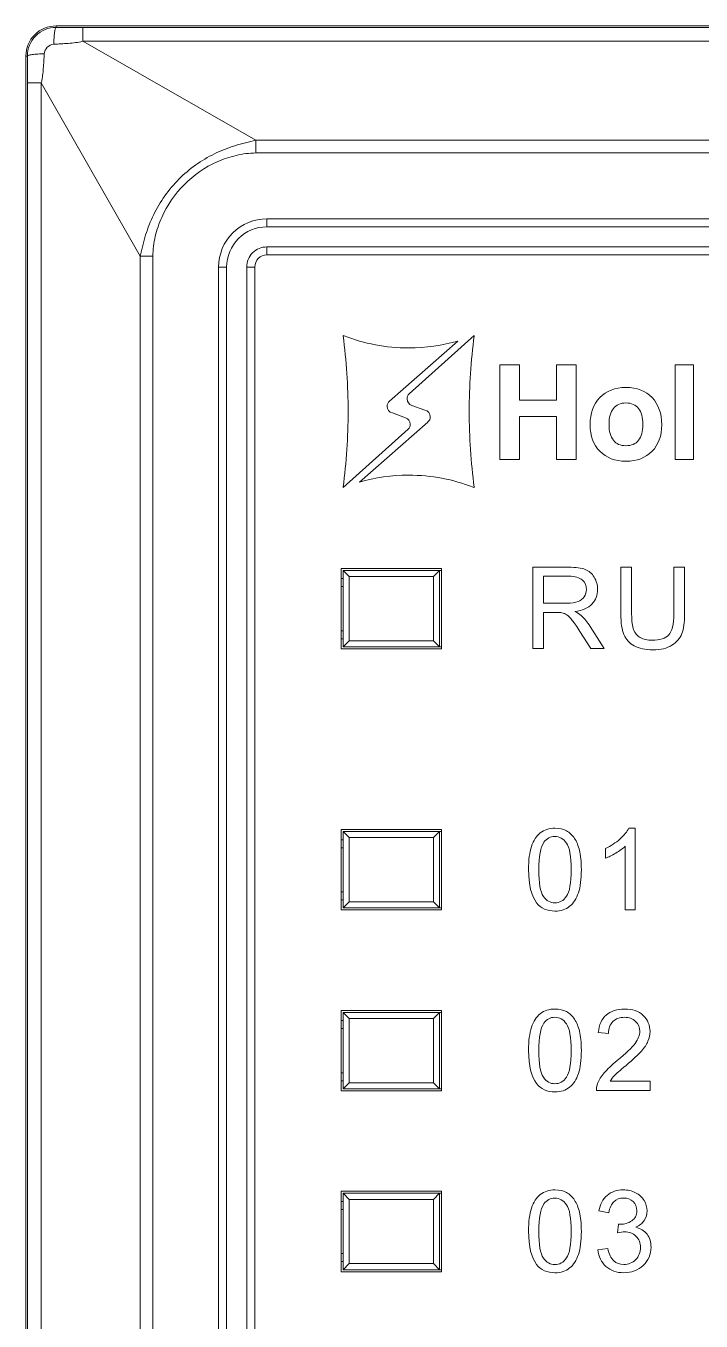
# Model space of a CAD drawing. Header units: millimetres. Extents: x 33157 to 59611, y -29750 to 1750.
# Drawn here: x 53865.92 to 53882.73, y -1099.34 to -1067.11 of the extents above; entities that cross this region are included whole.
import ezdxf

# ---------------------------------------------------------------- set-up
doc = ezdxf.new("R2010")
doc.units = ezdxf.units.MM
doc.layers.add('layer 1', color=7, linetype='Continuous', lineweight=18)

msp = doc.modelspace()

# ---------------------------------------------------------------- linework, layer by layer
at = {"layer": 'layer 1', "lineweight": 9}
for p, q in [((53866.666, -1067.107), (53866.666, -1067.144)), ((53867.33, -1067.145), (53867.33, -1067.487)), ((53865.916, -1067.857), (53865.916, -1166.357)), ((53865.954, -1068.521), (53865.954, -1068.521)), ((53865.954, -1068.521), (53865.954, -1165.693)), ((53866.295, -1068.521), (53866.295, -1068.521)), ((53866.295, -1068.521), (53866.295, -1165.693)), ((53871.646, -1069.953), (53871.646, -1070.269)), ((53871.916, -1071.907), (53871.916, -1072.107)), ((53868.762, -1072.838), (53868.762, -1161.376)), ((53869.078, -1072.838), (53869.078, -1161.376)), ((53871.916, -1072.607), (53871.916, -1072.807)), ((53870.716, -1073.107), (53870.716, -1073.107)), ((53870.716, -1073.107), (53870.716, -1161.107)), ((53870.916, -1073.107), (53870.916, -1073.107)), ((53870.916, -1073.107), (53870.916, -1161.107)), ((53871.416, -1073.107), (53871.416, -1161.107)), ((53871.616, -1073.107), (53871.616, -1161.107)), ((53873.766, -1080.607), (53873.766, -1082.607)), ((53873.816, -1080.657), (53873.816, -1082.557)), ((53876.216, -1080.657), (53876.216, -1082.557)), ((53876.266, -1080.607), (53876.266, -1082.607)), ((53873.966, -1080.807), (53873.966, -1082.407)), ((53876.066, -1080.807), (53876.066, -1082.407)), ((53873.766, -1087.107), (53873.766, -1089.107)), ((53873.816, -1087.157), (53873.816, -1089.057)), ((53873.966, -1087.307), (53873.966, -1088.907)), ((53876.066, -1087.307), (53876.066, -1088.907)), ((53876.216, -1087.157), (53876.216, -1089.057)), ((53876.266, -1087.107), (53876.266, -1089.107)), ((53873.766, -1091.607), (53873.766, -1093.607)), ((53876.266, -1091.607), (53876.266, -1093.607)), ((53873.816, -1091.657), (53873.816, -1093.557)), ((53873.966, -1091.807), (53873.966, -1093.407)), ((53876.066, -1091.807), (53876.066, -1093.407)), ((53876.216, -1091.657), (53876.216, -1093.557)), ((53873.766, -1096.107), (53873.766, -1098.107)), ((53876.266, -1096.107), (53876.266, -1098.107)), ((53873.816, -1096.157), (53873.816, -1098.057)), ((53873.966, -1096.307), (53873.966, -1097.907)), ((53876.066, -1096.307), (53876.066, -1097.907)), ((53876.216, -1096.157), (53876.216, -1098.057))]:
    msp.add_line(p, q, dxfattribs=at)
for points, knots in [([(53866.666, -1067.107), (53866.467, -1067.107), (53866.276, -1067.186), (53866.136, -1067.327), (53865.995, -1067.467), (53865.916, -1067.658), (53865.916, -1067.857)], [0, 0, 0, 0, 169822.019412, 169822.019412, 169822.019412, 339644.038825, 339644.038825, 339644.038825, 339644.038825]), ([(53866.666, -1067.144), (53866.477, -1067.144), (53866.295, -1067.219), (53866.162, -1067.353), (53866.028, -1067.487), (53865.953, -1067.668), (53865.953, -1067.857)], [0, 0, 0, 0, 169822.17204, 169822.17204, 169822.17204, 339644.344079, 339644.344079, 339644.344079, 339644.344079]), ([(53866.666, -1067.144), (53866.661, -1067.145), (53866.659, -1067.149), (53866.656, -1067.153), (53866.652, -1067.161), (53866.649, -1067.169), (53866.647, -1067.177), (53866.643, -1067.189), (53866.64, -1067.202), (53866.638, -1067.215), (53866.634, -1067.232), (53866.632, -1067.249), (53866.63, -1067.266), (53866.624, -1067.311), (53866.62, -1067.356), (53866.617, -1067.401), (53866.614, -1067.455), (53866.611, -1067.51), (53866.61, -1067.565)], [0, 0, 0, 0, 144175.70031, 144175.70031, 144175.70031, 288351.40062, 288351.40062, 288351.40062, 432527.10093, 432527.10093, 432527.10093, 576702.80124, 576702.80124, 576702.80124, 720878.50155, 720878.50155, 720878.50155, 865054.20186, 865054.20186, 865054.20186, 865054.20186]), ([(53866.373, -1067.802), (53866.376, -1067.742), (53866.404, -1067.683), (53866.448, -1067.639), (53866.491, -1067.596), (53866.551, -1067.568), (53866.61, -1067.565)], [0, 0, 0, 0, 169824.007626, 169824.007626, 169824.007626, 339648.015251, 339648.015251, 339648.015251, 339648.015251]), ([(53866.61, -1067.565), (53866.671, -1067.561), (53866.731, -1067.558), (53866.791, -1067.554), (53866.851, -1067.551), (53866.912, -1067.547), (53866.972, -1067.542), (53867.032, -1067.537), (53867.092, -1067.531), (53867.153, -1067.524), (53867.213, -1067.517), (53867.274, -1067.508), (53867.33, -1067.487)], [0, 0, 0, 0, 150588.750588, 150588.750588, 150588.750588, 301177.501175, 301177.501175, 301177.501175, 451766.251763, 451766.251763, 451766.251763, 602355.00235, 602355.00235, 602355.00235, 602355.00235]), ([(53865.953, -1067.857), (53865.953, -1067.853), (53865.958, -1067.85), (53865.962, -1067.847), (53865.97, -1067.843), (53865.978, -1067.84), (53865.986, -1067.838), (53865.998, -1067.834), (53866.011, -1067.831), (53866.024, -1067.829), (53866.041, -1067.826), (53866.058, -1067.823), (53866.075, -1067.821), (53866.12, -1067.815), (53866.165, -1067.811), (53866.21, -1067.808), (53866.264, -1067.805), (53866.319, -1067.803), (53866.373, -1067.802)], [0, 0, 0, 0, 144174.928017, 144174.928017, 144174.928017, 288349.856033, 288349.856033, 288349.856033, 432524.78405, 432524.78405, 432524.78405, 576699.712067, 576699.712067, 576699.712067, 720874.640084, 720874.640084, 720874.640084, 865049.5681, 865049.5681, 865049.5681, 865049.5681]), ([(53866.295, -1068.521), (53866.307, -1068.493), (53866.313, -1068.464), (53866.319, -1068.434), (53866.325, -1068.404), (53866.329, -1068.374), (53866.333, -1068.344), (53866.34, -1068.284), (53866.346, -1068.224), (53866.35, -1068.163), (53866.355, -1068.103), (53866.359, -1068.043), (53866.363, -1067.982), (53866.367, -1067.922), (53866.37, -1067.862), (53866.373, -1067.802)], [0, 0, 0, 0, 146633.44503, 146633.44503, 146633.44503, 293266.89006, 293266.89006, 293266.89006, 439900.335091, 439900.335091, 439900.335091, 586533.780121, 586533.780121, 586533.780121, 733167.225151, 733167.225151, 733167.225151, 733167.225151]), ([(53871.646, -1069.953), (53871.558, -1069.975), (53871.47, -1069.994), (53871.382, -1070.016), (53871.293, -1070.038), (53871.206, -1070.062), (53871.119, -1070.089), (53870.946, -1070.144), (53870.776, -1070.21), (53870.613, -1070.29), (53870.449, -1070.37), (53870.292, -1070.462), (53870.144, -1070.568), (53869.996, -1070.673), (53869.857, -1070.791), (53869.728, -1070.919), (53869.6, -1071.048), (53869.482, -1071.187), (53869.377, -1071.335), (53869.271, -1071.484), (53869.178, -1071.641), (53869.099, -1071.804), (53869.019, -1071.967), (53868.953, -1072.137), (53868.898, -1072.31), (53868.871, -1072.397), (53868.847, -1072.485), (53868.825, -1072.573), (53868.803, -1072.661), (53868.784, -1072.75), (53868.762, -1072.838)], [0, 0, 0, 0, 139057.805276, 139057.805276, 139057.805276, 278115.610551, 278115.610551, 278115.610551, 417173.415827, 417173.415827, 417173.415827, 556231.221102, 556231.221102, 556231.221102, 695289.026378, 695289.026378, 695289.026378, 834346.831654, 834346.831654, 834346.831654, 973404.636929, 973404.636929, 973404.636929, 1112462.442205, 1112462.442205, 1112462.442205, 1251520.24748, 1251520.24748, 1251520.24748, 1390578.052756, 1390578.052756, 1390578.052756, 1390578.052756]), ([(53871.646, -1070.269), (53871.48, -1070.269), (53871.314, -1070.292), (53871.152, -1070.33), (53870.99, -1070.368), (53870.832, -1070.421), (53870.68, -1070.489), (53870.377, -1070.625), (53870.098, -1070.818), (53869.862, -1071.054), (53869.626, -1071.289), (53869.434, -1071.568), (53869.298, -1071.871), (53869.23, -1072.023), (53869.176, -1072.181), (53869.138, -1072.343), (53869.1, -1072.505), (53869.078, -1072.672), (53869.078, -1072.838)], [0, 0, 0, 0, 144188.429438, 144188.429438, 144188.429438, 288376.858877, 288376.858877, 288376.858877, 432565.288315, 432565.288315, 432565.288315, 576753.717754, 576753.717754, 576753.717754, 720942.147192, 720942.147192, 720942.147192, 865130.576631, 865130.576631, 865130.576631, 865130.576631]), ([(53871.916, -1071.907), (53871.598, -1071.907), (53871.292, -1072.034), (53871.067, -1072.259), (53870.842, -1072.484), (53870.716, -1072.789), (53870.716, -1073.107)], [0, 0, 0, 0, 169844.960381, 169844.960381, 169844.960381, 339689.920762, 339689.920762, 339689.920762, 339689.920762]), ([(53871.916, -1072.107), (53871.651, -1072.107), (53871.396, -1072.213), (53871.209, -1072.4), (53871.021, -1072.588), (53870.916, -1072.842), (53870.916, -1073.107)], [0, 0, 0, 0, 169845.790074, 169845.790074, 169845.790074, 339691.580148, 339691.580148, 339691.580148, 339691.580148]), ([(53871.916, -1072.607), (53871.783, -1072.607), (53871.656, -1072.66), (53871.562, -1072.754), (53871.469, -1072.847), (53871.416, -1072.975), (53871.416, -1073.107)], [0, 0, 0, 0, 169847.864782, 169847.864782, 169847.864782, 339695.729565, 339695.729565, 339695.729565, 339695.729565]), ([(53871.916, -1072.807), (53871.836, -1072.807), (53871.76, -1072.839), (53871.704, -1072.895), (53871.648, -1072.951), (53871.616, -1073.028), (53871.616, -1073.107)], [0, 0, 0, 0, 169848.694628, 169848.694628, 169848.694628, 339697.389256, 339697.389256, 339697.389256, 339697.389256])]:
    msp.add_open_spline(points, degree=3, knots=knots, dxfattribs=at)
for points in [[(53899.866, -1067.107), (53899.866, -1067.107), (53866.666, -1067.107), (53866.666, -1067.107)], [(53866.666, -1067.144), (53866.887, -1067.145), (53867.109, -1067.145), (53867.33, -1067.145)], [(53867.33, -1067.145), (53867.33, -1067.145), (53899.202, -1067.145), (53899.202, -1067.145)], [(53867.33, -1067.487), (53867.33, -1067.487), (53899.202, -1067.487), (53899.202, -1067.487)], [(53867.33, -1067.487), (53867.33, -1067.487), (53871.646, -1069.953), (53871.646, -1069.953)], [(53865.953, -1067.857), (53865.953, -1067.857), (53865.916, -1067.857), (53865.916, -1067.857)], [(53865.954, -1068.521), (53865.954, -1068.3), (53865.953, -1068.079), (53865.953, -1067.857)], [(53865.954, -1068.521), (53865.954, -1068.521), (53866.295, -1068.521), (53866.295, -1068.521)], [(53866.295, -1068.521), (53866.295, -1068.521), (53868.762, -1072.838), (53868.762, -1072.838)], [(53894.885, -1069.953), (53894.885, -1069.953), (53871.646, -1069.953), (53871.646, -1069.953)], [(53894.885, -1070.269), (53894.885, -1070.269), (53871.646, -1070.269), (53871.646, -1070.269)], [(53871.916, -1071.907), (53871.916, -1071.907), (53894.616, -1071.907), (53894.616, -1071.907)], [(53871.916, -1072.107), (53871.916, -1072.107), (53894.616, -1072.107), (53894.616, -1072.107)], [(53869.078, -1072.838), (53869.078, -1072.838), (53868.762, -1072.838), (53868.762, -1072.838)], [(53894.616, -1072.607), (53894.616, -1072.607), (53871.916, -1072.607), (53871.916, -1072.607)], [(53894.616, -1072.807), (53894.616, -1072.807), (53871.916, -1072.807), (53871.916, -1072.807)], [(53870.716, -1073.107), (53870.716, -1073.107), (53870.916, -1073.107), (53870.916, -1073.107)], [(53871.616, -1073.107), (53871.616, -1073.107), (53871.416, -1073.107), (53871.416, -1073.107)], [(53876.266, -1080.607), (53876.266, -1080.607), (53873.766, -1080.607), (53873.766, -1080.607)], [(53873.816, -1080.657), (53873.816, -1080.657), (53876.266, -1080.657), (53876.266, -1080.657)], [(53873.816, -1080.657), (53873.816, -1080.657), (53873.966, -1080.807), (53873.966, -1080.807)], [(53876.216, -1080.657), (53876.216, -1080.657), (53876.066, -1080.807), (53876.066, -1080.807)], [(53873.816, -1080.857), (53873.816, -1080.857), (53873.766, -1080.857), (53873.766, -1080.857)], [(53876.066, -1080.807), (53876.066, -1080.807), (53873.966, -1080.807), (53873.966, -1080.807)], [(53873.816, -1081.057), (53873.816, -1081.057), (53873.766, -1081.057), (53873.766, -1081.057)], [(53873.766, -1082.157), (53873.766, -1082.157), (53873.816, -1082.157), (53873.816, -1082.157)], [(53873.766, -1082.357), (53873.766, -1082.357), (53873.816, -1082.357), (53873.816, -1082.357)], [(53873.816, -1082.557), (53873.816, -1082.557), (53876.266, -1082.557), (53876.266, -1082.557)], [(53873.816, -1082.557), (53873.816, -1082.557), (53873.966, -1082.407), (53873.966, -1082.407)], [(53873.966, -1082.407), (53873.966, -1082.407), (53876.066, -1082.407), (53876.066, -1082.407)], [(53876.216, -1082.557), (53876.216, -1082.557), (53876.066, -1082.407), (53876.066, -1082.407)], [(53873.766, -1082.607), (53873.766, -1082.607), (53876.266, -1082.607), (53876.266, -1082.607)], [(53876.266, -1087.107), (53876.266, -1087.107), (53873.766, -1087.107), (53873.766, -1087.107)], [(53873.816, -1087.357), (53873.816, -1087.357), (53873.766, -1087.357), (53873.766, -1087.357)], [(53873.816, -1087.157), (53873.816, -1087.157), (53876.266, -1087.157), (53876.266, -1087.157)], [(53873.816, -1087.157), (53873.816, -1087.157), (53873.966, -1087.307), (53873.966, -1087.307)], [(53876.066, -1087.307), (53876.066, -1087.307), (53873.966, -1087.307), (53873.966, -1087.307)], [(53876.216, -1087.157), (53876.216, -1087.157), (53876.066, -1087.307), (53876.066, -1087.307)], [(53873.816, -1087.557), (53873.816, -1087.557), (53873.766, -1087.557), (53873.766, -1087.557)], [(53873.766, -1088.657), (53873.766, -1088.657), (53873.816, -1088.657), (53873.816, -1088.657)], [(53873.766, -1088.857), (53873.766, -1088.857), (53873.816, -1088.857), (53873.816, -1088.857)], [(53873.816, -1089.057), (53873.816, -1089.057), (53873.966, -1088.907), (53873.966, -1088.907)], [(53873.966, -1088.907), (53873.966, -1088.907), (53876.066, -1088.907), (53876.066, -1088.907)], [(53876.216, -1089.057), (53876.216, -1089.057), (53876.066, -1088.907), (53876.066, -1088.907)], [(53873.766, -1089.107), (53873.766, -1089.107), (53876.266, -1089.107), (53876.266, -1089.107)], [(53873.816, -1089.057), (53873.816, -1089.057), (53876.266, -1089.057), (53876.266, -1089.057)], [(53876.266, -1091.607), (53876.266, -1091.607), (53873.766, -1091.607), (53873.766, -1091.607)], [(53873.816, -1091.857), (53873.816, -1091.857), (53873.766, -1091.857), (53873.766, -1091.857)], [(53873.816, -1091.657), (53873.816, -1091.657), (53876.266, -1091.657), (53876.266, -1091.657)], [(53873.816, -1091.657), (53873.816, -1091.657), (53873.966, -1091.807), (53873.966, -1091.807)], [(53876.066, -1091.807), (53876.066, -1091.807), (53873.966, -1091.807), (53873.966, -1091.807)], [(53876.216, -1091.657), (53876.216, -1091.657), (53876.066, -1091.807), (53876.066, -1091.807)], [(53873.816, -1092.057), (53873.816, -1092.057), (53873.766, -1092.057), (53873.766, -1092.057)], [(53873.766, -1093.157), (53873.766, -1093.157), (53873.816, -1093.157), (53873.816, -1093.157)], [(53873.766, -1093.357), (53873.766, -1093.357), (53873.816, -1093.357), (53873.816, -1093.357)], [(53873.816, -1093.557), (53873.816, -1093.557), (53873.966, -1093.407), (53873.966, -1093.407)], [(53873.966, -1093.407), (53873.966, -1093.407), (53876.066, -1093.407), (53876.066, -1093.407)], [(53876.216, -1093.557), (53876.216, -1093.557), (53876.066, -1093.407), (53876.066, -1093.407)], [(53873.766, -1093.607), (53873.766, -1093.607), (53876.266, -1093.607), (53876.266, -1093.607)], [(53873.816, -1093.557), (53873.816, -1093.557), (53876.266, -1093.557), (53876.266, -1093.557)], [(53876.266, -1096.107), (53876.266, -1096.107), (53873.766, -1096.107), (53873.766, -1096.107)], [(53873.816, -1096.357), (53873.816, -1096.357), (53873.766, -1096.357), (53873.766, -1096.357)], [(53873.816, -1096.157), (53873.816, -1096.157), (53876.266, -1096.157), (53876.266, -1096.157)], [(53873.816, -1096.157), (53873.816, -1096.157), (53873.966, -1096.307), (53873.966, -1096.307)], [(53876.066, -1096.307), (53876.066, -1096.307), (53873.966, -1096.307), (53873.966, -1096.307)], [(53876.216, -1096.157), (53876.216, -1096.157), (53876.066, -1096.307), (53876.066, -1096.307)], [(53873.816, -1096.557), (53873.816, -1096.557), (53873.766, -1096.557), (53873.766, -1096.557)], [(53873.766, -1097.657), (53873.766, -1097.657), (53873.816, -1097.657), (53873.816, -1097.657)], [(53873.766, -1097.857), (53873.766, -1097.857), (53873.816, -1097.857), (53873.816, -1097.857)], [(53873.816, -1098.057), (53873.816, -1098.057), (53876.266, -1098.057), (53876.266, -1098.057)], [(53873.816, -1098.057), (53873.816, -1098.057), (53873.966, -1097.907), (53873.966, -1097.907)], [(53873.966, -1097.907), (53873.966, -1097.907), (53876.066, -1097.907), (53876.066, -1097.907)], [(53876.216, -1098.057), (53876.216, -1098.057), (53876.066, -1097.907), (53876.066, -1097.907)], [(53873.766, -1098.107), (53873.766, -1098.107), (53876.266, -1098.107), (53876.266, -1098.107)]]:
    msp.add_open_spline(points, degree=3, dxfattribs=at)
at = {"layer": 'layer 1'}
for points, knots in [([(53875.371, -1076.857), (53875.371, -1076.857), (53875.371, -1076.857), (53875.371, -1076.857), (53875.371, -1076.857), (53875.045, -1076.737), (53875.045, -1076.737), (53874.968, -1076.721), (53874.91, -1076.653), (53874.91, -1076.571), (53874.91, -1076.52), (53874.933, -1076.475), (53874.968, -1076.443), (53874.968, -1076.443), (53874.968, -1076.442), (53874.968, -1076.442), (53874.968, -1076.442), (53876.677, -1074.948), (53876.677, -1074.948), (53876.287, -1075.06), (53875.875, -1075.12), (53875.449, -1075.12), (53874.881, -1075.12), (53874.339, -1075.014), (53873.841, -1074.82), (53873.832, -1074.817), (53873.824, -1074.815), (53873.816, -1074.812), (53873.816, -1074.812), (53873.816, -1074.823), (53873.816, -1074.823), (53873.898, -1075.437), (53873.942, -1076.065), (53873.942, -1076.702), (53873.942, -1077.339), (53873.898, -1077.967), (53873.816, -1078.581), (53873.816, -1078.581), (53873.816, -1078.595), (53873.816, -1078.595), (53873.816, -1078.595), (53875.437, -1077.142), (53875.437, -1077.142), (53875.437, -1077.142), (53875.437, -1077.141), (53875.437, -1077.141), (53875.469, -1077.11), (53875.489, -1077.067), (53875.489, -1077.018), (53875.489, -1076.943), (53875.439, -1076.879), (53875.371, -1076.857)], [0, 0, 0, 0, 135872.609646, 135872.609646, 135872.609646, 271745.219292, 271745.219292, 271745.219292, 407617.828939, 407617.828939, 407617.828939, 543490.438585, 543490.438585, 543490.438585, 679363.048231, 679363.048231, 679363.048231, 815235.657877, 815235.657877, 815235.657877, 951108.267523, 951108.267523, 951108.267523, 1086980.877169, 1086980.877169, 1086980.877169, 1222853.486816, 1222853.486816, 1222853.486816, 1358726.096462, 1358726.096462, 1358726.096462, 1494598.706108, 1494598.706108, 1494598.706108, 1630471.315754, 1630471.315754, 1630471.315754, 1766343.9254, 1766343.9254, 1766343.9254, 1902216.535046, 1902216.535046, 1902216.535046, 2038089.144693, 2038089.144693, 2038089.144693, 2173961.754339, 2173961.754339, 2173961.754339, 2309834.363985, 2309834.363985, 2309834.363985, 2309834.363985]), ([(53875.527, -1076.549), (53875.527, -1076.549), (53875.527, -1076.549), (53875.527, -1076.549), (53875.527, -1076.549), (53875.853, -1076.668), (53875.853, -1076.668), (53875.93, -1076.685), (53875.988, -1076.753), (53875.988, -1076.835), (53875.988, -1076.886), (53875.965, -1076.931), (53875.929, -1076.962), (53875.929, -1076.962), (53875.93, -1076.964), (53875.93, -1076.964), (53875.93, -1076.964), (53874.221, -1078.458), (53874.221, -1078.458), (53874.611, -1078.346), (53875.023, -1078.286), (53875.449, -1078.286), (53876.016, -1078.286), (53876.558, -1078.392), (53877.057, -1078.586), (53877.065, -1078.588), (53877.074, -1078.591), (53877.082, -1078.594), (53877.082, -1078.594), (53877.082, -1078.583), (53877.082, -1078.583), (53876.999, -1077.968), (53876.956, -1077.341), (53876.956, -1076.704), (53876.956, -1076.066), (53876.999, -1075.439), (53877.082, -1074.824), (53877.082, -1074.824), (53877.082, -1074.811), (53877.082, -1074.811), (53877.082, -1074.811), (53875.461, -1076.264), (53875.461, -1076.264), (53875.461, -1076.264), (53875.461, -1076.265), (53875.461, -1076.265), (53875.429, -1076.296), (53875.408, -1076.339), (53875.408, -1076.387), (53875.408, -1076.463), (53875.458, -1076.527), (53875.527, -1076.549)], [0, 0, 0, 0, 135877.762485, 135877.762485, 135877.762485, 271755.524969, 271755.524969, 271755.524969, 407633.287454, 407633.287454, 407633.287454, 543511.049938, 543511.049938, 543511.049938, 679388.812423, 679388.812423, 679388.812423, 815266.574908, 815266.574908, 815266.574908, 951144.337392, 951144.337392, 951144.337392, 1087022.099877, 1087022.099877, 1087022.099877, 1222899.862361, 1222899.862361, 1222899.862361, 1358777.624846, 1358777.624846, 1358777.624846, 1494655.387331, 1494655.387331, 1494655.387331, 1630533.149815, 1630533.149815, 1630533.149815, 1766410.9123, 1766410.9123, 1766410.9123, 1902288.674784, 1902288.674784, 1902288.674784, 2038166.437269, 2038166.437269, 2038166.437269, 2174044.199754, 2174044.199754, 2174044.199754, 2309921.962238, 2309921.962238, 2309921.962238, 2309921.962238]), ([(53877.718, -1075.538), (53877.718, -1075.538), (53877.964, -1075.538), (53877.964, -1075.538), (53877.964, -1075.538), (53878.211, -1075.538), (53878.211, -1075.538), (53878.211, -1075.538), (53878.211, -1076.42), (53878.211, -1076.42), (53878.211, -1076.42), (53879.132, -1076.42), (53879.132, -1076.42), (53879.132, -1076.42), (53879.132, -1075.538), (53879.132, -1075.538), (53879.132, -1075.538), (53879.377, -1075.538), (53879.377, -1075.538), (53879.377, -1075.538), (53879.624, -1075.538), (53879.624, -1075.538), (53879.624, -1075.538), (53879.624, -1077.893), (53879.624, -1077.893), (53879.624, -1077.893), (53879.379, -1077.893), (53879.379, -1077.893), (53879.379, -1077.893), (53879.132, -1077.893), (53879.132, -1077.893), (53879.132, -1077.893), (53879.132, -1076.825), (53879.132, -1076.825), (53879.132, -1076.825), (53878.211, -1076.825), (53878.211, -1076.825), (53878.211, -1076.825), (53878.211, -1077.893), (53878.211, -1077.893), (53878.211, -1077.893), (53877.965, -1077.893), (53877.965, -1077.893), (53877.965, -1077.893), (53877.718, -1077.893), (53877.718, -1077.893), (53877.718, -1077.893), (53877.718, -1075.538), (53877.718, -1075.538)], [0, 0, 0, 0, 136198.478541, 136198.478541, 136198.478541, 272396.957083, 272396.957083, 272396.957083, 408595.435624, 408595.435624, 408595.435624, 544793.914166, 544793.914166, 544793.914166, 680992.392707, 680992.392707, 680992.392707, 817190.871249, 817190.871249, 817190.871249, 953389.34979, 953389.34979, 953389.34979, 1089587.828332, 1089587.828332, 1089587.828332, 1225786.306873, 1225786.306873, 1225786.306873, 1361984.785415, 1361984.785415, 1361984.785415, 1498183.263956, 1498183.263956, 1498183.263956, 1634381.742498, 1634381.742498, 1634381.742498, 1770580.221039, 1770580.221039, 1770580.221039, 1906778.69958, 1906778.69958, 1906778.69958, 2042977.178122, 2042977.178122, 2042977.178122, 2179175.656663, 2179175.656663, 2179175.656663, 2179175.656663]), ([(53882.086, -1075.538), (53882.086, -1075.538), (53882.314, -1075.538), (53882.314, -1075.538), (53882.314, -1075.538), (53882.545, -1075.538), (53882.545, -1075.538), (53882.545, -1075.538), (53882.545, -1077.893), (53882.545, -1077.893), (53882.545, -1077.893), (53882.316, -1077.893), (53882.316, -1077.893), (53882.316, -1077.893), (53882.086, -1077.893), (53882.086, -1077.893), (53882.086, -1077.893), (53882.086, -1075.538), (53882.086, -1075.538)], [0, 0, 0, 0, 144228.299172, 144228.299172, 144228.299172, 288456.598344, 288456.598344, 288456.598344, 432684.897515, 432684.897515, 432684.897515, 576913.196687, 576913.196687, 576913.196687, 721141.495859, 721141.495859, 721141.495859, 865369.795031, 865369.795031, 865369.795031, 865369.795031]), ([(53880.209, -1077.693), (53880.048, -1077.53), (53879.968, -1077.31), (53879.968, -1077.032), (53879.968, -1076.748), (53880.048, -1076.523), (53880.209, -1076.356), (53880.37, -1076.189), (53880.586, -1076.105), (53880.859, -1076.105), (53881.133, -1076.105), (53881.351, -1076.189), (53881.511, -1076.356), (53881.671, -1076.523), (53881.751, -1076.748), (53881.751, -1077.032), (53881.751, -1077.31), (53881.671, -1077.53), (53881.511, -1077.693), (53881.351, -1077.857), (53881.133, -1077.938), (53880.859, -1077.938), (53880.586, -1077.938), (53880.37, -1077.857), (53880.209, -1077.693)], [0, 0, 0, 0, 141016.700583, 141016.700583, 141016.700583, 282033.401166, 282033.401166, 282033.401166, 423050.101749, 423050.101749, 423050.101749, 564066.802331, 564066.802331, 564066.802331, 705083.502914, 705083.502914, 705083.502914, 846100.203497, 846100.203497, 846100.203497, 987116.90408, 987116.90408, 987116.90408, 1128133.604663, 1128133.604663, 1128133.604663, 1128133.604663]), ([(53881.172, -1077.419), (53881.244, -1077.329), (53881.28, -1077.199), (53881.28, -1077.027), (53881.28, -1076.851), (53881.244, -1076.718), (53881.172, -1076.627), (53881.1, -1076.535), (53880.996, -1076.49), (53880.859, -1076.49), (53880.722, -1076.49), (53880.618, -1076.535), (53880.546, -1076.627), (53880.475, -1076.718), (53880.439, -1076.851), (53880.439, -1077.027), (53880.439, -1077.199), (53880.475, -1077.329), (53880.546, -1077.419), (53880.618, -1077.509), (53880.722, -1077.553), (53880.859, -1077.553), (53880.996, -1077.553), (53881.1, -1077.509), (53881.172, -1077.419)], [0, 0, 0, 0, 141017.905155, 141017.905155, 141017.905155, 282035.810309, 282035.810309, 282035.810309, 423053.715464, 423053.715464, 423053.715464, 564071.620618, 564071.620618, 564071.620618, 705089.525773, 705089.525773, 705089.525773, 846107.430927, 846107.430927, 846107.430927, 987125.336082, 987125.336082, 987125.336082, 1128143.241237, 1128143.241237, 1128143.241237, 1128143.241237]), ([(53878.539, -1082.6), (53878.539, -1082.6), (53878.539, -1080.579), (53878.539, -1080.579), (53878.539, -1080.579), (53879.434, -1080.579), (53879.434, -1080.579), (53879.614, -1080.579), (53879.751, -1080.598), (53879.845, -1080.634), (53879.938, -1080.67), (53880.013, -1080.734), (53880.069, -1080.826), (53880.125, -1080.918), (53880.153, -1081.019), (53880.153, -1081.13), (53880.153, -1081.274), (53880.106, -1081.395), (53880.014, -1081.493), (53879.921, -1081.591), (53879.778, -1081.653), (53879.584, -1081.68), (53879.655, -1081.714), (53879.709, -1081.748), (53879.746, -1081.781), (53879.824, -1081.852), (53879.897, -1081.942), (53879.967, -1082.05), (53879.967, -1082.05), (53880.316, -1082.6), (53880.316, -1082.6), (53880.316, -1082.6), (53879.982, -1082.6), (53879.982, -1082.6), (53879.982, -1082.6), (53879.715, -1082.18), (53879.715, -1082.18), (53879.637, -1082.058), (53879.573, -1081.965), (53879.523, -1081.901), (53879.472, -1081.836), (53879.427, -1081.791), (53879.387, -1081.766), (53879.347, -1081.74), (53879.306, -1081.722), (53879.265, -1081.712), (53879.235, -1081.706), (53879.185, -1081.703), (53879.116, -1081.703), (53879.116, -1081.703), (53878.807, -1081.703), (53878.807, -1081.703), (53878.807, -1081.703), (53878.807, -1082.6), (53878.807, -1082.6), (53878.807, -1082.6), (53878.539, -1082.6), (53878.539, -1082.6)], [0, 0, 0, 0, 135417.597164, 135417.597164, 135417.597164, 270835.194328, 270835.194328, 270835.194328, 406252.791492, 406252.791492, 406252.791492, 541670.388656, 541670.388656, 541670.388656, 677087.985819, 677087.985819, 677087.985819, 812505.582983, 812505.582983, 812505.582983, 947923.180147, 947923.180147, 947923.180147, 1083340.777311, 1083340.777311, 1083340.777311, 1218758.374475, 1218758.374475, 1218758.374475, 1354175.971639, 1354175.971639, 1354175.971639, 1489593.568803, 1489593.568803, 1489593.568803, 1625011.165967, 1625011.165967, 1625011.165967, 1760428.763131, 1760428.763131, 1760428.763131, 1895846.360295, 1895846.360295, 1895846.360295, 2031263.957458, 2031263.957458, 2031263.957458, 2166681.554622, 2166681.554622, 2166681.554622, 2302099.151786, 2302099.151786, 2302099.151786, 2437516.74895, 2437516.74895, 2437516.74895, 2572934.346114, 2572934.346114, 2572934.346114, 2572934.346114]), ([(53882.051, -1080.579), (53882.051, -1080.579), (53882.32, -1080.579), (53882.32, -1080.579), (53882.32, -1080.579), (53882.32, -1081.746), (53882.32, -1081.746), (53882.32, -1081.95), (53882.297, -1082.111), (53882.251, -1082.23), (53882.205, -1082.349), (53882.122, -1082.447), (53882.003, -1082.521), (53881.883, -1082.596), (53881.726, -1082.634), (53881.531, -1082.634), (53881.343, -1082.634), (53881.188, -1082.601), (53881.068, -1082.536), (53880.948, -1082.471), (53880.862, -1082.377), (53880.811, -1082.253), (53880.759, -1082.129), (53880.734, -1081.96), (53880.734, -1081.746), (53880.734, -1081.746), (53880.734, -1080.579), (53880.734, -1080.579), (53880.734, -1080.579), (53881.002, -1080.579), (53881.002, -1080.579), (53881.002, -1080.579), (53881.002, -1081.746), (53881.002, -1081.746), (53881.002, -1081.921), (53881.018, -1082.051), (53881.051, -1082.134), (53881.083, -1082.217), (53881.138, -1082.282), (53881.218, -1082.326), (53881.297, -1082.371), (53881.394, -1082.394), (53881.508, -1082.394), (53881.704, -1082.394), (53881.844, -1082.349), (53881.927, -1082.26), (53882.01, -1082.171), (53882.051, -1082), (53882.051, -1081.746), (53882.051, -1081.746), (53882.051, -1080.579), (53882.051, -1080.579)], [0, 0, 0, 0, 135896.535183, 135896.535183, 135896.535183, 271793.070365, 271793.070365, 271793.070365, 407689.605548, 407689.605548, 407689.605548, 543586.140731, 543586.140731, 543586.140731, 679482.675913, 679482.675913, 679482.675913, 815379.211096, 815379.211096, 815379.211096, 951275.746278, 951275.746278, 951275.746278, 1087172.281461, 1087172.281461, 1087172.281461, 1223068.816644, 1223068.816644, 1223068.816644, 1358965.351826, 1358965.351826, 1358965.351826, 1494861.887009, 1494861.887009, 1494861.887009, 1630758.422192, 1630758.422192, 1630758.422192, 1766654.957374, 1766654.957374, 1766654.957374, 1902551.492557, 1902551.492557, 1902551.492557, 2038448.02774, 2038448.02774, 2038448.02774, 2174344.562922, 2174344.562922, 2174344.562922, 2310241.098105, 2310241.098105, 2310241.098105, 2310241.098105]), ([(53878.807, -1081.471), (53878.807, -1081.471), (53879.381, -1081.471), (53879.381, -1081.471), (53879.503, -1081.471), (53879.598, -1081.458), (53879.667, -1081.433), (53879.735, -1081.408), (53879.787, -1081.368), (53879.823, -1081.312), (53879.858, -1081.256), (53879.876, -1081.196), (53879.876, -1081.131), (53879.876, -1081.035), (53879.842, -1080.956), (53879.773, -1080.895), (53879.704, -1080.833), (53879.595, -1080.802), (53879.445, -1080.802), (53879.445, -1080.802), (53878.807, -1080.802), (53878.807, -1080.802), (53878.807, -1080.802), (53878.807, -1081.471), (53878.807, -1081.471)], [0, 0, 0, 0, 141020.653477, 141020.653477, 141020.653477, 282041.306954, 282041.306954, 282041.306954, 423061.96043, 423061.96043, 423061.96043, 564082.613907, 564082.613907, 564082.613907, 705103.267384, 705103.267384, 705103.267384, 846123.920861, 846123.920861, 846123.920861, 987144.574337, 987144.574337, 987144.574337, 1128165.227814, 1128165.227814, 1128165.227814, 1128165.227814]), ([(53878.434, -1088.103), (53878.434, -1087.864), (53878.459, -1087.672), (53878.508, -1087.526), (53878.557, -1087.379), (53878.63, -1087.267), (53878.727, -1087.188), (53878.823, -1087.11), (53878.945, -1087.071), (53879.092, -1087.071), (53879.2, -1087.071), (53879.295, -1087.093), (53879.377, -1087.136), (53879.459, -1087.18), (53879.527, -1087.243), (53879.58, -1087.325), (53879.632, -1087.407), (53879.674, -1087.507), (53879.704, -1087.625), (53879.734, -1087.744), (53879.749, -1087.903), (53879.749, -1088.103), (53879.749, -1088.34), (53879.725, -1088.532), (53879.676, -1088.678), (53879.628, -1088.824), (53879.555, -1088.936), (53879.458, -1089.015), (53879.362, -1089.094), (53879.239, -1089.134), (53879.092, -1089.134), (53878.897, -1089.134), (53878.745, -1089.065), (53878.634, -1088.926), (53878.501, -1088.757), (53878.434, -1088.482), (53878.434, -1088.103)], [0, 0, 0, 0, 137820.053378, 137820.053378, 137820.053378, 275640.106756, 275640.106756, 275640.106756, 413460.160135, 413460.160135, 413460.160135, 551280.213513, 551280.213513, 551280.213513, 689100.266891, 689100.266891, 689100.266891, 826920.320269, 826920.320269, 826920.320269, 964740.373647, 964740.373647, 964740.373647, 1102560.427026, 1102560.427026, 1102560.427026, 1240380.480404, 1240380.480404, 1240380.480404, 1378200.533782, 1378200.533782, 1378200.533782, 1516020.58716, 1516020.58716, 1516020.58716, 1653840.640539, 1653840.640539, 1653840.640539, 1653840.640539]), ([(53881.092, -1089.1), (53881.092, -1089.1), (53880.844, -1089.1), (53880.844, -1089.1), (53880.844, -1089.1), (53880.844, -1087.519), (53880.844, -1087.519), (53880.784, -1087.576), (53880.705, -1087.633), (53880.608, -1087.69), (53880.511, -1087.747), (53880.424, -1087.79), (53880.347, -1087.818), (53880.347, -1087.818), (53880.347, -1087.578), (53880.347, -1087.578), (53880.486, -1087.513), (53880.607, -1087.434), (53880.711, -1087.341), (53880.815, -1087.248), (53880.889, -1087.158), (53880.932, -1087.071), (53880.932, -1087.071), (53881.092, -1087.071), (53881.092, -1087.071), (53881.092, -1087.071), (53881.092, -1089.1), (53881.092, -1089.1)], [0, 0, 0, 0, 139901.054532, 139901.054532, 139901.054532, 279802.109063, 279802.109063, 279802.109063, 419703.163595, 419703.163595, 419703.163595, 559604.218126, 559604.218126, 559604.218126, 699505.272658, 699505.272658, 699505.272658, 839406.32719, 839406.32719, 839406.32719, 979307.381721, 979307.381721, 979307.381721, 1119208.436253, 1119208.436253, 1119208.436253, 1259109.490784, 1259109.490784, 1259109.490784, 1259109.490784]), ([(53878.688, -1088.104), (53878.688, -1088.436), (53878.727, -1088.657), (53878.804, -1088.767), (53878.882, -1088.876), (53878.978, -1088.931), (53879.092, -1088.931), (53879.206, -1088.931), (53879.302, -1088.876), (53879.379, -1088.766), (53879.457, -1088.656), (53879.495, -1088.435), (53879.495, -1088.104), (53879.495, -1087.771), (53879.457, -1087.55), (53879.379, -1087.441), (53879.302, -1087.331), (53879.205, -1087.277), (53879.089, -1087.277), (53878.975, -1087.277), (53878.884, -1087.325), (53878.816, -1087.422), (53878.731, -1087.545), (53878.688, -1087.772), (53878.688, -1088.104)], [0, 0, 0, 0, 141028.205405, 141028.205405, 141028.205405, 282056.41081, 282056.41081, 282056.41081, 423084.616214, 423084.616214, 423084.616214, 564112.821619, 564112.821619, 564112.821619, 705141.027024, 705141.027024, 705141.027024, 846169.232429, 846169.232429, 846169.232429, 987197.437834, 987197.437834, 987197.437834, 1128225.643239, 1128225.643239, 1128225.643239, 1128225.643239]), ([(53878.434, -1092.603), (53878.434, -1092.364), (53878.459, -1092.172), (53878.508, -1092.026), (53878.557, -1091.879), (53878.63, -1091.767), (53878.727, -1091.688), (53878.823, -1091.61), (53878.945, -1091.571), (53879.092, -1091.571), (53879.2, -1091.571), (53879.295, -1091.593), (53879.377, -1091.636), (53879.459, -1091.68), (53879.527, -1091.743), (53879.58, -1091.825), (53879.632, -1091.907), (53879.674, -1092.007), (53879.704, -1092.125), (53879.734, -1092.244), (53879.749, -1092.403), (53879.749, -1092.603), (53879.749, -1092.84), (53879.725, -1093.032), (53879.676, -1093.178), (53879.628, -1093.324), (53879.555, -1093.436), (53879.458, -1093.515), (53879.362, -1093.594), (53879.239, -1093.634), (53879.092, -1093.634), (53878.897, -1093.634), (53878.745, -1093.565), (53878.634, -1093.426), (53878.501, -1093.257), (53878.434, -1092.982), (53878.434, -1092.603)], [0, 0, 0, 0, 137825.911588, 137825.911588, 137825.911588, 275651.823176, 275651.823176, 275651.823176, 413477.734763, 413477.734763, 413477.734763, 551303.646351, 551303.646351, 551303.646351, 689129.557939, 689129.557939, 689129.557939, 826955.469527, 826955.469527, 826955.469527, 964781.381114, 964781.381114, 964781.381114, 1102607.292702, 1102607.292702, 1102607.292702, 1240433.20429, 1240433.20429, 1240433.20429, 1378259.115878, 1378259.115878, 1378259.115878, 1516085.027465, 1516085.027465, 1516085.027465, 1653910.939053, 1653910.939053, 1653910.939053, 1653910.939053]), ([(53881.462, -1093.363), (53881.462, -1093.363), (53881.462, -1093.6), (53881.462, -1093.6), (53881.462, -1093.6), (53880.124, -1093.6), (53880.124, -1093.6), (53880.122, -1093.54), (53880.132, -1093.483), (53880.153, -1093.427), (53880.187, -1093.337), (53880.242, -1093.247), (53880.318, -1093.159), (53880.394, -1093.071), (53880.502, -1092.969), (53880.643, -1092.854), (53880.861, -1092.674), (53881.01, -1092.531), (53881.088, -1092.426), (53881.166, -1092.321), (53881.205, -1092.221), (53881.205, -1092.127), (53881.205, -1092.029), (53881.17, -1091.946), (53881.099, -1091.878), (53881.028, -1091.811), (53880.936, -1091.777), (53880.823, -1091.777), (53880.703, -1091.777), (53880.607, -1091.813), (53880.535, -1091.884), (53880.463, -1091.955), (53880.427, -1092.054), (53880.426, -1092.18), (53880.426, -1092.18), (53880.172, -1092.155), (53880.172, -1092.155), (53880.189, -1091.965), (53880.255, -1091.82), (53880.369, -1091.72), (53880.483, -1091.621), (53880.636, -1091.571), (53880.829, -1091.571), (53881.022, -1091.571), (53881.176, -1091.625), (53881.289, -1091.732), (53881.402, -1091.84), (53881.459, -1091.974), (53881.459, -1092.133), (53881.459, -1092.213), (53881.442, -1092.293), (53881.409, -1092.371), (53881.376, -1092.45), (53881.321, -1092.532), (53881.244, -1092.618), (53881.167, -1092.704), (53881.04, -1092.823), (53880.862, -1092.974), (53880.713, -1093.099), (53880.617, -1093.184), (53880.575, -1093.228), (53880.532, -1093.273), (53880.497, -1093.318), (53880.47, -1093.363), (53880.47, -1093.363), (53881.462, -1093.363), (53881.462, -1093.363)], [0, 0, 0, 0, 134911.781987, 134911.781987, 134911.781987, 269823.563974, 269823.563974, 269823.563974, 404735.345961, 404735.345961, 404735.345961, 539647.127947, 539647.127947, 539647.127947, 674558.909934, 674558.909934, 674558.909934, 809470.691921, 809470.691921, 809470.691921, 944382.473908, 944382.473908, 944382.473908, 1079294.255895, 1079294.255895, 1079294.255895, 1214206.037882, 1214206.037882, 1214206.037882, 1349117.819868, 1349117.819868, 1349117.819868, 1484029.601855, 1484029.601855, 1484029.601855, 1618941.383842, 1618941.383842, 1618941.383842, 1753853.165829, 1753853.165829, 1753853.165829, 1888764.947816, 1888764.947816, 1888764.947816, 2023676.729802, 2023676.729802, 2023676.729802, 2158588.511789, 2158588.511789, 2158588.511789, 2293500.293776, 2293500.293776, 2293500.293776, 2428412.075763, 2428412.075763, 2428412.075763, 2563323.85775, 2563323.85775, 2563323.85775, 2698235.639737, 2698235.639737, 2698235.639737, 2833147.421723, 2833147.421723, 2833147.421723, 2968059.20371, 2968059.20371, 2968059.20371, 2968059.20371]), ([(53878.688, -1092.604), (53878.688, -1092.936), (53878.727, -1093.157), (53878.804, -1093.267), (53878.882, -1093.376), (53878.978, -1093.431), (53879.092, -1093.431), (53879.206, -1093.431), (53879.302, -1093.376), (53879.379, -1093.266), (53879.457, -1093.156), (53879.495, -1092.935), (53879.495, -1092.604), (53879.495, -1092.271), (53879.457, -1092.05), (53879.379, -1091.941), (53879.302, -1091.831), (53879.205, -1091.777), (53879.089, -1091.777), (53878.975, -1091.777), (53878.884, -1091.825), (53878.816, -1091.922), (53878.731, -1092.045), (53878.688, -1092.272), (53878.688, -1092.604)], [0, 0, 0, 0, 141034.200215, 141034.200215, 141034.200215, 282068.40043, 282068.40043, 282068.40043, 423102.600645, 423102.600645, 423102.600645, 564136.80086, 564136.80086, 564136.80086, 705171.001075, 705171.001075, 705171.001075, 846205.201291, 846205.201291, 846205.201291, 987239.401506, 987239.401506, 987239.401506, 1128273.601721, 1128273.601721, 1128273.601721, 1128273.601721]), ([(53878.434, -1097.103), (53878.434, -1096.864), (53878.459, -1096.672), (53878.508, -1096.526), (53878.557, -1096.379), (53878.63, -1096.267), (53878.727, -1096.188), (53878.823, -1096.11), (53878.945, -1096.071), (53879.092, -1096.071), (53879.2, -1096.071), (53879.295, -1096.093), (53879.377, -1096.136), (53879.459, -1096.18), (53879.527, -1096.243), (53879.58, -1096.325), (53879.632, -1096.407), (53879.674, -1096.507), (53879.704, -1096.625), (53879.734, -1096.744), (53879.749, -1096.903), (53879.749, -1097.103), (53879.749, -1097.34), (53879.725, -1097.532), (53879.676, -1097.678), (53879.628, -1097.824), (53879.555, -1097.936), (53879.458, -1098.015), (53879.362, -1098.094), (53879.239, -1098.134), (53879.092, -1098.134), (53878.897, -1098.134), (53878.745, -1098.065), (53878.634, -1097.926), (53878.501, -1097.757), (53878.434, -1097.482), (53878.434, -1097.103)], [0, 0, 0, 0, 137831.770452, 137831.770452, 137831.770452, 275663.540904, 275663.540904, 275663.540904, 413495.311356, 413495.311356, 413495.311356, 551327.081808, 551327.081808, 551327.081808, 689158.85226, 689158.85226, 689158.85226, 826990.622712, 826990.622712, 826990.622712, 964822.393163, 964822.393163, 964822.393163, 1102654.163615, 1102654.163615, 1102654.163615, 1240485.934067, 1240485.934067, 1240485.934067, 1378317.704519, 1378317.704519, 1378317.704519, 1516149.474971, 1516149.474971, 1516149.474971, 1653981.245423, 1653981.245423, 1653981.245423, 1653981.245423]), ([(53880.161, -1097.564), (53880.161, -1097.564), (53880.409, -1097.53), (53880.409, -1097.53), (53880.438, -1097.671), (53880.486, -1097.773), (53880.554, -1097.835), (53880.622, -1097.897), (53880.706, -1097.928), (53880.805, -1097.928), (53880.923, -1097.928), (53881.022, -1097.887), (53881.102, -1097.807), (53881.182, -1097.726), (53881.222, -1097.625), (53881.222, -1097.506), (53881.222, -1097.392), (53881.185, -1097.298), (53881.11, -1097.224), (53881.035, -1097.15), (53880.941, -1097.113), (53880.826, -1097.113), (53880.779, -1097.113), (53880.72, -1097.122), (53880.65, -1097.141), (53880.65, -1097.141), (53880.678, -1096.923), (53880.678, -1096.923), (53880.694, -1096.925), (53880.708, -1096.926), (53880.718, -1096.926), (53880.824, -1096.926), (53880.919, -1096.898), (53881.004, -1096.843), (53881.089, -1096.788), (53881.131, -1096.704), (53881.131, -1096.589), (53881.131, -1096.498), (53881.1, -1096.423), (53881.039, -1096.363), (53880.977, -1096.304), (53880.898, -1096.274), (53880.8, -1096.274), (53880.703, -1096.274), (53880.623, -1096.305), (53880.559, -1096.366), (53880.494, -1096.427), (53880.453, -1096.519), (53880.434, -1096.641), (53880.434, -1096.641), (53880.186, -1096.596), (53880.186, -1096.596), (53880.217, -1096.429), (53880.285, -1096.3), (53880.393, -1096.208), (53880.5, -1096.117), (53880.634, -1096.071), (53880.794, -1096.071), (53880.904, -1096.071), (53881.006, -1096.094), (53881.098, -1096.142), (53881.192, -1096.189), (53881.263, -1096.253), (53881.312, -1096.335), (53881.361, -1096.417), (53881.385, -1096.503), (53881.385, -1096.595), (53881.385, -1096.682), (53881.362, -1096.761), (53881.315, -1096.832), (53881.268, -1096.904), (53881.199, -1096.961), (53881.107, -1097.003), (53881.226, -1097.03), (53881.319, -1097.088), (53881.385, -1097.175), (53881.451, -1097.261), (53881.484, -1097.371), (53881.484, -1097.501), (53881.484, -1097.677), (53881.42, -1097.827), (53881.291, -1097.95), (53881.162, -1098.073), (53881, -1098.134), (53880.803, -1098.134), (53880.626, -1098.134), (53880.479, -1098.081), (53880.361, -1097.975), (53880.244, -1097.869), (53880.177, -1097.732), (53880.161, -1097.564)], [0, 0, 0, 0, 133985.135441, 133985.135441, 133985.135441, 267970.270881, 267970.270881, 267970.270881, 401955.406322, 401955.406322, 401955.406322, 535940.541762, 535940.541762, 535940.541762, 669925.677203, 669925.677203, 669925.677203, 803910.812644, 803910.812644, 803910.812644, 937895.948084, 937895.948084, 937895.948084, 1071881.083525, 1071881.083525, 1071881.083525, 1205866.218965, 1205866.218965, 1205866.218965, 1339851.354406, 1339851.354406, 1339851.354406, 1473836.489846, 1473836.489846, 1473836.489846, 1607821.625287, 1607821.625287, 1607821.625287, 1741806.760728, 1741806.760728, 1741806.760728, 1875791.896168, 1875791.896168, 1875791.896168, 2009777.031609, 2009777.031609, 2009777.031609, 2143762.167049, 2143762.167049, 2143762.167049, 2277747.30249, 2277747.30249, 2277747.30249, 2411732.437931, 2411732.437931, 2411732.437931, 2545717.573371, 2545717.573371, 2545717.573371, 2679702.708812, 2679702.708812, 2679702.708812, 2813687.844252, 2813687.844252, 2813687.844252, 2947672.979693, 2947672.979693, 2947672.979693, 3081658.115134, 3081658.115134, 3081658.115134, 3215643.250574, 3215643.250574, 3215643.250574, 3349628.386015, 3349628.386015, 3349628.386015, 3483613.521455, 3483613.521455, 3483613.521455, 3617598.656896, 3617598.656896, 3617598.656896, 3751583.792337, 3751583.792337, 3751583.792337, 3885568.927777, 3885568.927777, 3885568.927777, 4019554.063218, 4019554.063218, 4019554.063218, 4019554.063218]), ([(53878.688, -1097.104), (53878.688, -1097.436), (53878.727, -1097.657), (53878.804, -1097.767), (53878.882, -1097.876), (53878.978, -1097.931), (53879.092, -1097.931), (53879.206, -1097.931), (53879.302, -1097.876), (53879.379, -1097.766), (53879.457, -1097.656), (53879.495, -1097.435), (53879.495, -1097.104), (53879.495, -1096.771), (53879.457, -1096.55), (53879.379, -1096.441), (53879.302, -1096.331), (53879.205, -1096.277), (53879.089, -1096.277), (53878.975, -1096.277), (53878.884, -1096.325), (53878.816, -1096.422), (53878.731, -1096.545), (53878.688, -1096.772), (53878.688, -1097.104)], [0, 0, 0, 0, 141040.195696, 141040.195696, 141040.195696, 282080.391392, 282080.391392, 282080.391392, 423120.587088, 423120.587088, 423120.587088, 564160.782784, 564160.782784, 564160.782784, 705200.97848, 705200.97848, 705200.97848, 846241.174176, 846241.174176, 846241.174176, 987281.369872, 987281.369872, 987281.369872, 1128321.565568, 1128321.565568, 1128321.565568, 1128321.565568])]:
    msp.add_open_spline(points, degree=3, knots=knots, dxfattribs=at)

doc.saveas('drawing.dxf')
